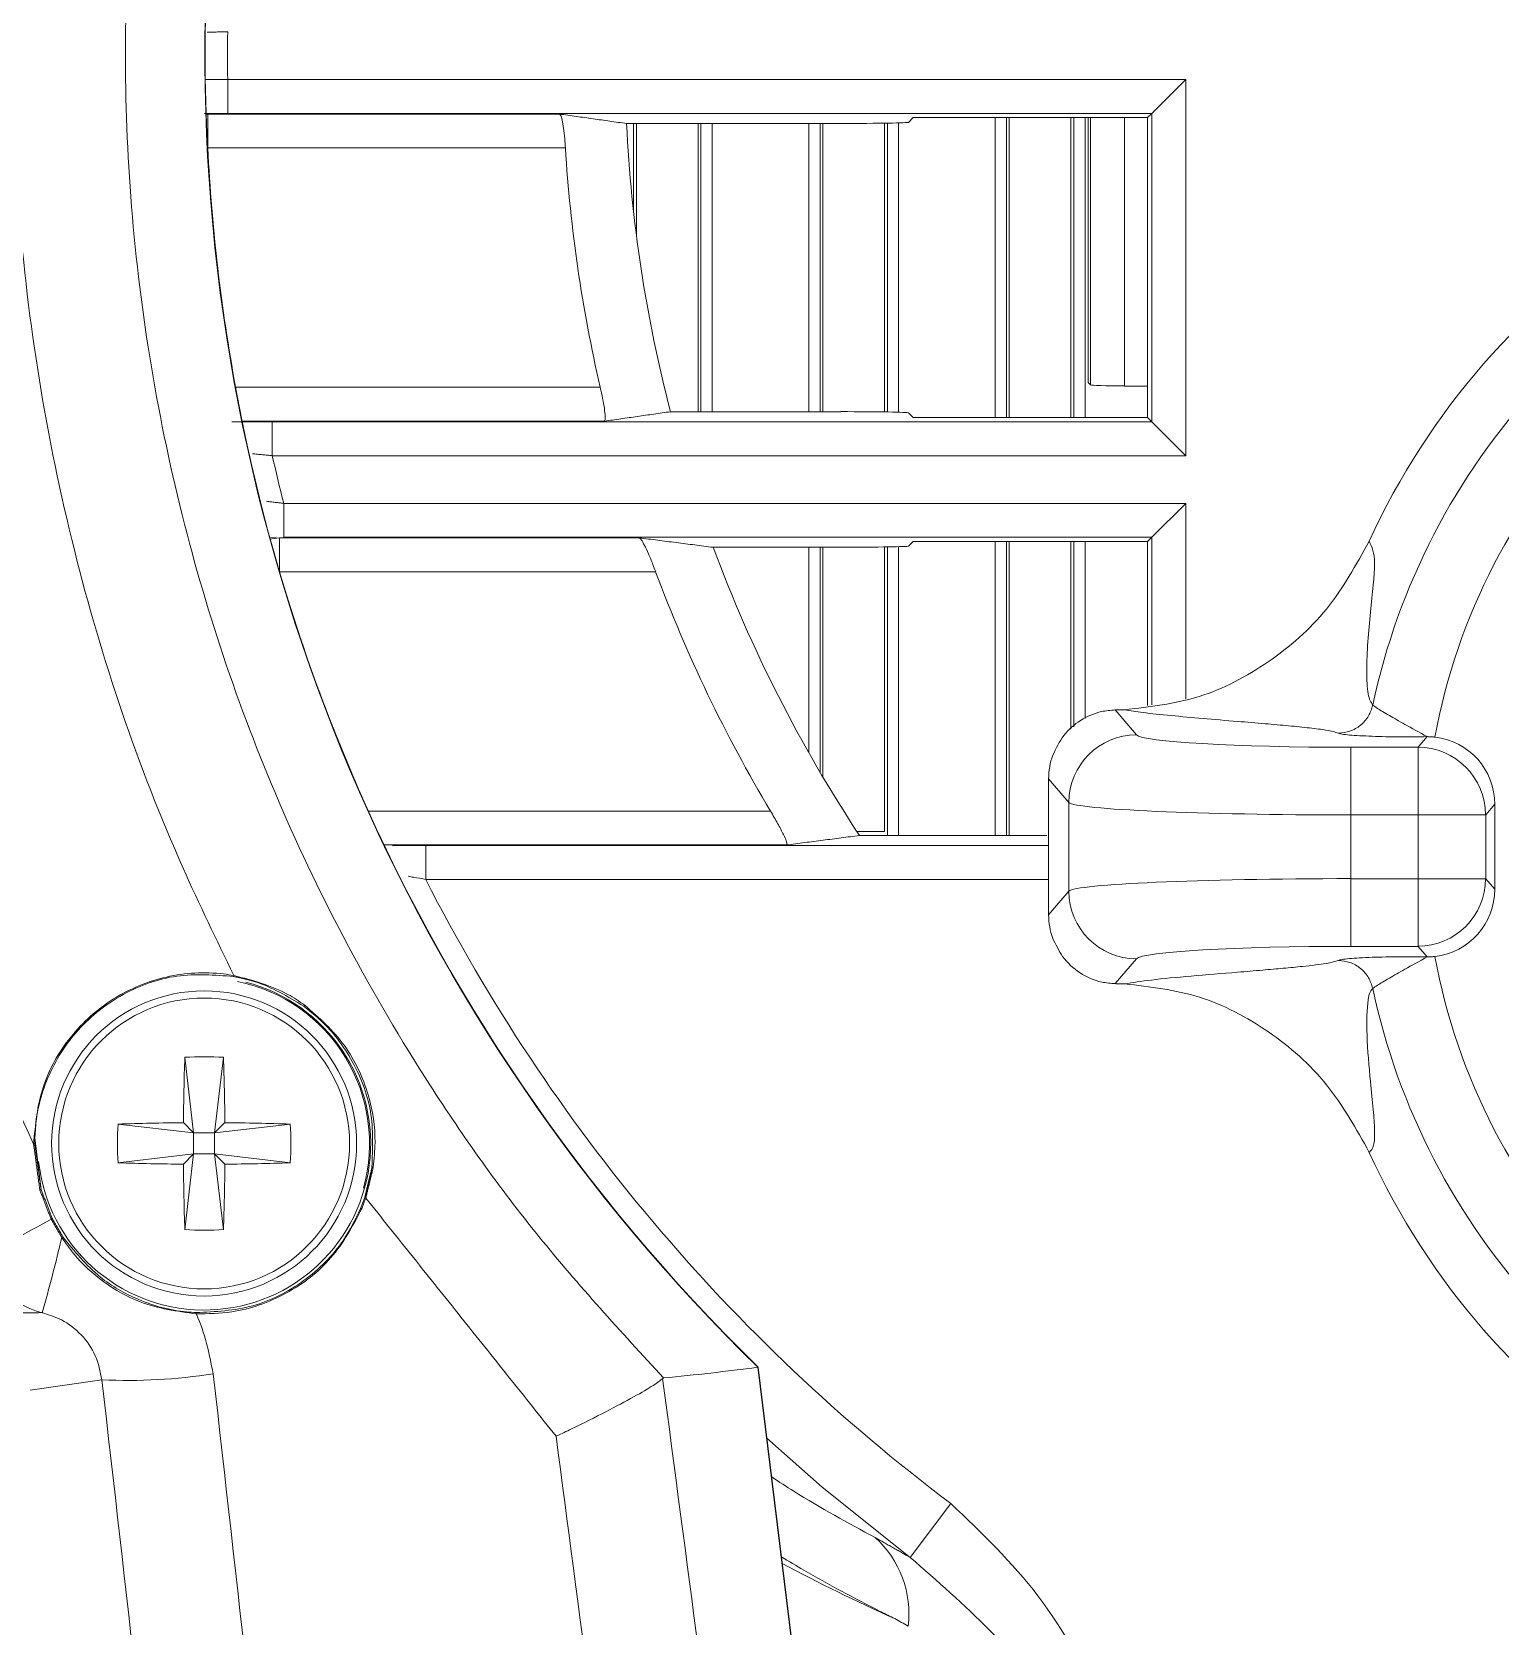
# Model space of a CAD drawing. Extents: x 11 to 120, y 2 to 94.
# Drawn here: x 112.237 to 113.536, y 39.129 to 40.54 of the extents above; entities that cross this region are included whole.
import ezdxf

# ---------------------------------------------------------------- set-up
doc = ezdxf.new("R2010")
doc.units = 0
doc.header["$MEASUREMENT"] = 0
doc.linetypes.add('SLD-Solid', pattern=[0])
doc.layers.add('OBJECT', color=7, linetype='CONTINUOUS')

msp = doc.modelspace()

# ---------------------------------------------------------------- linework, layer by layer
at = {"layer": 'OBJECT', "color": 7, "linetype": 'SLD-Solid', "lineweight": 15}
for p, q in [((112.41, 40.4978), (112.41, 40.4678)), ((112.41, 40.4978), (113.258, 40.4978)), ((113.258, 40.4978), (113.228, 40.4678)), ((113.258, 40.4978), (113.258, 40.165)), ((112.3923, 40.4673), (112.3908, 40.4672)), ((112.3923, 40.4673), (112.7037, 40.4673)), ((112.3923, 40.4373), (112.3923, 40.4673)), ((113.228, 40.4678), (112.41, 40.4678)), ((112.763, 40.4589), (112.9526, 40.4589)), ((112.7693, 40.4589), (112.7693, 40.3806)), ((112.7718, 40.3598), (112.7718, 40.4589)), ((112.8264, 40.4589), (112.8264, 40.2039)), ((112.8289, 40.2039), (112.8289, 40.4589)), ((112.8389, 40.4589), (112.8389, 40.2039)), ((112.9243, 40.2039), (112.9243, 40.4589)), ((112.9343, 40.4589), (112.9343, 40.2039)), ((112.9368, 40.2039), (112.9368, 40.4589)), ((112.9914, 40.4592), (112.9914, 40.2037)), ((112.9939, 40.2036), (112.9939, 40.4592)), ((113.0039, 40.4594), (113.0039, 40.2034)), ((113.0168, 40.4641), (113.0126, 40.4599)), ((113.0168, 40.4641), (113.2243, 40.4641)), ((113.0893, 40.1987), (113.0893, 40.4641)), ((113.0993, 40.4641), (113.0993, 40.1987)), ((113.1018, 40.1987), (113.1018, 40.4641)), ((113.1564, 40.4641), (113.1564, 40.1987)), ((113.1589, 40.1987), (113.1589, 40.4641)), ((113.1689, 40.4641), (113.1689, 40.1987)), ((113.1716, 40.2298), (113.1716, 40.4641)), ((113.1737, 40.2277), (113.1737, 40.4641)), ((113.2037, 40.4641), (113.2037, 40.2266)), ((113.228, 40.4678), (113.2243, 40.4641)), ((113.2243, 40.4641), (113.2243, 40.1987)), ((113.228, 40.195), (113.228, 40.4678)), ((112.7089, 40.4373), (112.3923, 40.4373)), ((112.417, 40.2255), (112.7397, 40.2255)), ((112.417, 40.2247), (112.417, 40.2255)), ((113.1737, 40.2277), (113.1716, 40.2298)), ((113.2243, 40.2266), (113.2037, 40.2266)), ((112.7433, 40.1955), (112.4226, 40.1955)), ((112.4494, 40.165), (112.4494, 40.195)), ((112.4494, 40.195), (113.228, 40.195)), ((112.9526, 40.2039), (112.8019, 40.2039)), ((113.0126, 40.2029), (113.0168, 40.1987)), ((113.2243, 40.1987), (113.0168, 40.1987)), ((113.228, 40.195), (113.2243, 40.1987)), ((113.258, 40.165), (113.228, 40.195)), ((113.258, 40.165), (112.4494, 40.165)), ((112.4596, 40.1228), (112.4596, 40.0928)), ((112.4596, 40.1228), (113.258, 40.1228)), ((113.258, 40.1228), (113.228, 40.0928)), ((113.258, 40.1228), (113.258, 39.9498)), ((112.4472, 40.0923), (112.4528, 40.0928)), ((112.4558, 40.0923), (112.7742, 40.0923)), ((112.4558, 40.0623), (112.4558, 40.0923)), ((113.228, 40.0928), (112.4596, 40.0928)), ((113.228, 40.0928), (113.2243, 40.0891)), ((113.228, 39.9445), (113.228, 40.0928)), ((112.8397, 40.0839), (112.9526, 40.0839)), ((112.9243, 39.9023), (112.9243, 40.0839)), ((112.9343, 40.0839), (112.9343, 39.885)), ((112.9368, 39.8807), (112.9368, 40.0839)), ((112.9914, 40.0842), (112.9914, 39.8325)), ((112.9939, 39.8289), (112.9939, 40.0842)), ((113.0039, 40.0844), (113.0039, 39.8289)), ((113.0168, 40.0891), (113.0126, 40.0849)), ((113.0168, 40.0891), (113.2243, 40.0891)), ((113.0893, 39.8289), (113.0893, 40.0891)), ((113.0993, 40.0891), (113.0993, 39.8289)), ((113.1018, 39.8289), (113.1018, 40.0891)), ((113.1564, 40.0891), (113.1564, 39.923)), ((113.1589, 39.9252), (113.1589, 40.0891)), ((113.1689, 40.0891), (113.1689, 39.9323)), ((113.2243, 40.0891), (113.2243, 39.9438)), ((112.7888, 40.0623), (112.4558, 40.0623)), ((113.2144, 39.918), (113.1955, 39.94)), ((113.4717, 39.9164), (113.4637, 39.907)), ((113.4041, 39.8471), (113.4041, 39.907)), ((113.4637, 39.907), (113.4041, 39.907)), ((113.4637, 39.8471), (113.4637, 39.907)), ((113.1366, 39.879), (113.1545, 39.8581)), ((113.1366, 39.879), (113.1366, 39.8189)), ((113.1545, 39.8581), (113.1545, 39.7797)), ((113.5236, 39.8471), (113.5316, 39.8565)), ((113.5316, 39.8565), (113.5316, 39.7813)), ((112.5344, 39.8505), (112.8905, 39.8505)), ((113.4041, 39.8471), (113.4637, 39.8471)), ((113.4041, 39.8471), (113.4041, 39.7907)), ((113.4637, 39.8471), (113.5236, 39.8471)), ((113.4637, 39.8471), (113.4637, 39.7907)), ((113.5236, 39.8471), (113.5236, 39.7907)), ((113.1012, 39.8289), (112.9693, 39.8289)), ((112.9046, 39.8205), (112.5483, 39.8205)), ((112.5853, 39.79), (112.5853, 39.82)), ((112.5853, 39.82), (113.1366, 39.82)), ((113.1366, 39.8189), (113.1366, 39.7588)), ((113.1366, 39.79), (112.5853, 39.79)), ((113.4637, 39.7907), (113.4041, 39.7907)), ((113.4041, 39.7308), (113.4041, 39.7907)), ((113.5236, 39.7907), (113.4637, 39.7907)), ((113.4637, 39.7308), (113.4637, 39.7907)), ((113.5316, 39.7813), (113.5236, 39.7907)), ((113.1545, 39.7797), (113.1366, 39.7588)), ((113.4041, 39.7308), (113.4637, 39.7308)), ((113.4637, 39.7308), (113.4717, 39.7214)), ((113.1955, 39.6978), (113.2144, 39.7198)), ((112.4246, 39.7022), (112.4152, 39.7041)), ((112.372, 39.6327), (112.3798, 39.5657)), ((112.4062, 39.6327), (112.3983, 39.5657)), ((112.3128, 39.5735), (112.3798, 39.5657)), ((112.3798, 39.5657), (112.3707, 39.5748)), ((112.4075, 39.5748), (112.3983, 39.5657)), ((112.4654, 39.5735), (112.3983, 39.5657)), ((112.3798, 39.5657), (112.3798, 39.5472)), ((112.3798, 39.5657), (112.3983, 39.5657)), ((112.3983, 39.5472), (112.3983, 39.5657)), ((112.3128, 39.5393), (112.3798, 39.5472)), ((112.3707, 39.5381), (112.3798, 39.5472)), ((112.372, 39.4801), (112.3798, 39.5472)), ((112.3983, 39.5472), (112.3798, 39.5472)), ((112.3983, 39.5472), (112.4075, 39.5381)), ((112.4654, 39.5393), (112.3983, 39.5472)), ((112.4062, 39.4801), (112.3983, 39.5472)), ((112.993, 38.4314), (112.8792, 39.3584)), ((112.2986, 39.3472), (112.2351, 39.3381)), ((112.9934, 38.4315), (112.8796, 39.3583)), ((113.0501, 39.2378), (113.0142, 39.19))]:
    msp.add_line(p, q, dxfattribs=at)
at = {"layer": 'OBJECT', "color": 7, "linetype": 'SLD-Solid', "lineweight": 15, "flags": 128}
for points in [[(112.4558, 40.0923), (112.449, 40.0915), (112.4476, 40.0911)], [(112.2405, 39.5769), (112.2392, 39.5614), (112.2448, 39.5155)], [(113.0142, 39.19), (112.9363, 39.2523), (112.8873, 39.2955)]]:
    msp.add_lwpolyline(points, dxfattribs=at)
at = {"layer": 'OBJECT', "color": 7, "linetype": 'SLD-Solid', "lineweight": 15}
for radius in [0.135, 0.1287]:
    msp.add_circle((112.3891, 39.5564), radius, dxfattribs=at)
for centre, radius, start, end in [((114.0111, 40.5194), 1.6214, 134.8733, 225.7304), ((114.0111, 40.5194), 1.6211, 134.8733, 180), ((114.0116, 40.5189), 1.6018, 179.2455, 180.7545), ((114.0111, 40.5194), 1.6211, 180, 225.7233), ((114.0116, 40.5189), 1.25, 182.7513, 194.5959), ((114.0116, 39.8189), 0.65, 24.5823, 155.4177), ((114.0116, 40.5189), 1.6214, 182.8857, 190.4245), ((114.0116, 40.5189), 1.3053, 183.5854, 192.989), ((114.0116, 39.8189), 0.6012, 137.2855, 167.9698), ((114.0116, 39.8189), 0.5417, 135.4189, 169.6766), ((114.0116, 40.5189), 1.6018, 192.7647, 194.3169), ((114.0116, 40.5189), 1.25, 200.365, 213.5043), ((114.0116, 40.5189), 5.0469, 185.0381, 264.7135), ((114.0116, 40.5189), 1.6214, 196.3573, 204.3446), ((114.0116, 40.5189), 1.3053, 200.4774, 210.8014), ((114.0116, 40.5189), 4.9469, 185.8926, 264.1122), ((114.0116, 40.5189), 4.8857, 186.0606, 263.9478), ((114.0116, 40.5189), 4.6263, 186.7976, 263.2024), ((114.0116, 40.5189), 4.4142, 187.4899, 262.5279), ((113.2146, 39.8579), 0.0601, 90.1999, 179.7717), ((113.4634, 39.8469), 0.0601, 0.2283, 89.8001), ((114.0116, 40.5189), 1.6018, 207.069, 233.1104), ((113.4634, 39.791), 0.0601, 270.1999, 359.7717), ((113.2146, 39.7799), 0.0601, 180.2283, 269.8001), ((114.0116, 39.8189), 0.5417, 190.3234, 224.5811), ((112.3891, 39.5564), 0.1474, 186.2425, 75.537), ((112.3871, 39.7098), 0.0287, 348.5229, 350.4272), ((112.3891, 39.5564), 0.1464, 344.3746, 78.3356), ((114.0116, 39.8189), 0.6012, 192.0302, 222.7145), ((112.4766, 39.6794), 0.00182, 293.0955, 337.3019), ((112.4766, 39.6794), 0.00188, 293.7891, 336.511), ((114.5029, 39.5584), 2.1322, 178.0047, 179.5614), ((112.3891, 39.3044), 0.3287, 87.0143, 92.9857), ((110.2753, 39.5584), 2.1322, 0.4386, 1.9953), ((112.6411, 39.5564), 0.3287, 177.0143, 182.9857), ((112.3871, 37.4426), 2.1322, 90.4386, 91.9953), ((112.3911, 37.4426), 2.1322, 88.0047, 89.5614), ((112.1371, 39.5564), 0.3287, 357.0143, 2.9857), ((112.2383, 39.5605), 0.00456, 267.0285, 279.6449), ((114.0116, 39.8189), 0.65, 204.5823, 335.4177), ((112.3871, 41.6702), 2.1322, 268.0047, 269.5614), ((114.5029, 39.5544), 2.1322, 180.4386, 181.9953), ((110.2753, 39.5544), 2.1322, 358.0047, 359.5614), ((112.3911, 41.6702), 2.1322, 270.4386, 271.9953), ((112.3891, 39.5564), 0.15, 337.3861, 351.9474), ((112.5379, 39.5315), 0.00387, 77.3439, 94.6428), ((112.5379, 39.5312), 0.00379, 76.939, 94.5988), ((112.2429, 39.519), 0.00356, 280.579, 299.2375), ((112.243, 39.5187), 0.00371, 281.087, 299.0116), ((114.0116, 40.5189), 3.0068, 199.7991, 266.1975), ((112.5334, 39.5126), 0.00469, 242.0226, 254.4986), ((114.0116, 40.5189), 2.9472, 200.4368, 266.0663), ((111.8839, 40.1451), 0.7528, 293.8274, 299.4131), ((112.2515, 39.4943), 0.00541, 292.7964, 305.5716), ((112.5302, 39.503), 0.00499, 238.4582, 250.2401), ((112.5303, 39.5034), 0.00479, 238.4512, 250.7267), ((111.07, 39.7504), 1.2248, 343.6999, 346.9116), ((112.2624, 39.4746), 0.00166, 291.7708, 335.6875), ((112.3891, 39.8084), 0.3287, 267.0143, 272.9857), ((112.2697, 39.4927), 0.0894, 203.9138, 254.3397), ((112.2877, 39.4103), 0.0945, 357.1711, 357.8159), ((112.3214, 39.8335), 0.4868, 267.3108, 278.9427), ((112.9222, 39.1404), 0.0908, 352.9658, 47.8323)]:
    msp.add_arc(centre, radius, start, end, dxfattribs=at)
for centre, major_axis, ratio, start_param, end_param in [((112.9526, 40.46), (0.06, 0), 0.017455, 4.712389, 6.265732), ((113.2037, 40.2277), (0.03, 0), 0.034921, 3.176499, 4.712389), ((112.9526, 40.2029), (0.06, 0), 0.017455, 0.017453, 1.570796), ((112.9526, 40.085), (0.06, 0), 0.017455, 4.712389, 6.265732), ((113.4041, 39.9186), (0.19, 0), 0.061163, 3.193953, 4.712389), ((113.4715, 39.8563), (0.0392, 0.0457), 0.996772, 5.42245, 6.873335), ((113.1956, 39.8801), (0.0224, 0.056), 0.973344, 1.604915, 1.9608), ((113.4041, 39.8587), (0.25, 0), 0.046484, 3.193953, 4.712389), ((113.1012, 39.8268), (0.12, 0), 0.017455, 1.283851, 1.570796), ((113.4041, 39.7791), (0.25, 0), 0.046484, 1.570796, 3.089233), ((113.4715, 39.7815), (0.0392, -0.0457), 0.996772, 5.693036, 7.143921), ((113.1956, 39.7577), (-0.0224, 0.056), 0.973344, 1.180792, 1.536678), ((113.4041, 39.7192), (0.19, 0), 0.061163, 1.570796, 3.089233), ((112.7385, 40.3631), (1.6228, 0.1993), 0.620494, 4.671537, 4.722913), ((110.0237, 40.5073), (-2.1536, 17.275), 0.121842, 4.565556, 4.630005), ((110.1222, 40.5194), (-2.1532, 17.375), 0.121162, 4.565731, 4.630179), ((114.782, 40.5315), (-2.1536, 17.275), 0.121842, 1.624136, 1.679863), ((114.6835, 40.5194), (-2.1532, 17.375), 0.121162, 1.626169, 1.680037), ((113.6677, 40.5189), (1.5813, 0), 0.964711, 4.206103, 4.276697), ((113.7986, 40.5189), (1.6185, 0), 0.982242, 4.196653, 4.205118)]:
    msp.add_ellipse(centre, major_axis=major_axis, ratio=ratio, start_param=start_param, end_param=end_param, dxfattribs=at)
for points, knots in [([(112.7844, 41.6781), (112.725, 41.6098), (112.6045, 41.4712), (112.4689, 41.2282), (112.3708, 40.9629), (112.3196, 40.6846), (112.3158, 40.3999), (112.3592, 40.1221), (112.449, 39.8533), (112.5638, 39.6391), (112.6831, 39.4714), (112.7581, 39.3899), (112.7957, 39.3489)], [0, 0, 0, 0, 0.105507, 0.213881, 0.322431, 0.434173, 0.541943, 0.652859, 0.760304, 0.870828, 0.9351, 1, 1, 1, 1]), ([(112.2381, 41.4829), (112.194, 41.3869), (112.1046, 41.1927), (112.0404, 40.9269), (112.0113, 40.7045), (112.0032, 40.5285), (112.0098, 40.3508), (112.0377, 40.1255), (112.1016, 39.854), (112.1922, 39.6561), (112.2381, 39.5559)], [0, 0, 0, 0, 0.158308, 0.320393, 0.4075, 0.494607, 0.584228, 0.67385, 0.834938, 1, 1, 1, 1]), ([(112.4154, 39.705), (112.4001, 39.7365), (112.3413, 39.8572), (112.2655, 40.0825), (112.2168, 40.3802), (112.2189, 40.6847), (112.2656, 40.9451), (112.3347, 41.1626), (112.3884, 41.2765), (112.4154, 41.3338)], [0, 0, 0, 0, 0.062214, 0.238483, 0.419893, 0.595629, 0.776478, 0.887615, 1, 1, 1, 1]), ([(112.7037, 40.4673), (112.7042, 40.4669), (112.705, 40.4661), (112.7064, 40.4607), (112.7076, 40.4528), (112.7084, 40.4445), (112.7088, 40.4392), (112.7089, 40.4373)], [0, 0, 0, 0, 0.21925, 0.438497, 0.657712, 0.876113, 1, 1, 1, 1]), ([(112.7397, 40.2255), (112.7405, 40.2222), (112.742, 40.2154), (112.7435, 40.2063), (112.7442, 40.1996), (112.7441, 40.1961), (112.7435, 40.1957), (112.7433, 40.1955)], [0, 0, 0, 0, 0.220859, 0.441926, 0.657693, 0.867325, 1, 1, 1, 1]), ([(112.4137, 40.1949), (112.4146, 40.1949), (112.4259, 40.195), (112.4382, 40.195), (112.4494, 40.195)], [0, 0, 0, 0, 0.081826, 1, 1, 1, 1]), ([(112.7742, 40.0923), (112.7748, 40.0919), (112.7759, 40.0911), (112.7788, 40.0859), (112.7824, 40.0784), (112.7859, 40.07), (112.788, 40.0644), (112.7888, 40.0623)], [0, 0, 0, 0, 0.207811, 0.415259, 0.632109, 0.861308, 1, 1, 1, 1]), ([(113.2039, 39.9402), (113.2263, 39.9427), (113.2709, 39.9479), (113.3323, 39.9802), (113.3857, 40.0267), (113.4089, 40.0684), (113.4205, 40.0893)], [0, 0, 0, 0, 0.249632, 0.499592, 0.749409, 1, 1, 1, 1]), ([(113.4205, 40.0893), (113.4228, 40.0843), (113.4274, 40.0741), (113.4211, 40.0269), (113.4177, 39.9826), (113.4188, 39.9522), (113.422, 39.9468), (113.4236, 39.9442)], [0, 0, 0, 0, 0.239384, 0.493145, 0.754611, 0.880287, 1, 1, 1, 1]), ([(113.1404, 39.8999), (113.1433, 39.906), (113.1491, 39.9183), (113.1647, 39.9317), (113.1808, 39.9388), (113.1915, 39.9397), (113.1955, 39.94)], [0, 0, 0, 0, 0.272657, 0.546141, 0.8274, 1, 1, 1, 1]), ([(113.3932, 39.9195), (113.3903, 39.9204), (113.385, 39.922), (113.3678, 39.9241), (113.3493, 39.926), (113.3276, 39.9279), (113.3019, 39.93), (113.2733, 39.9324), (113.2446, 39.935), (113.22, 39.9375), (113.209, 39.9393), (113.2039, 39.9402)], [0, 0, 0, 0, 0.115434, 0.204199, 0.296296, 0.390311, 0.496175, 0.628006, 0.757037, 0.887489, 1, 1, 1, 1]), ([(113.4236, 39.9442), (113.4225, 39.9409), (113.4204, 39.9342), (113.4131, 39.9261), (113.4037, 39.9206), (113.3967, 39.9198), (113.3932, 39.9195)], [0, 0, 0, 0, 0.242686, 0.5, 0.757314, 1, 1, 1, 1]), ([(113.4236, 39.9442), (113.4247, 39.9434), (113.4271, 39.9417), (113.4374, 39.9355), (113.4525, 39.9269), (113.465, 39.9201), (113.4717, 39.9164)], [0, 0, 0, 0, 0.221249, 0.475943, 0.71388, 1, 1, 1, 1]), ([(113.4717, 39.9164), (113.4679, 39.9163), (113.4602, 39.9162), (113.4476, 39.9162), (113.435, 39.9163), (113.4227, 39.9167), (113.4116, 39.9172), (113.4026, 39.9178), (113.3958, 39.9186), (113.3941, 39.9192), (113.3932, 39.9195)], [0, 0, 0, 0, 0.112477, 0.225058, 0.347499, 0.470285, 0.600653, 0.730922, 0.866007, 1, 1, 1, 1]), ([(112.8905, 39.8505), (112.8926, 39.8468), (112.897, 39.8394), (112.9019, 39.8301), (112.9046, 39.8238), (112.9053, 39.821), (112.9048, 39.8206), (112.9046, 39.8205)], [0, 0, 0, 0, 0.259509, 0.520202, 0.708476, 0.89739, 1, 1, 1, 1]), ([(112.9914, 39.8325), (112.991, 39.8325), (112.99, 39.8325), (112.9837, 39.8325), (112.9757, 39.8325), (112.9698, 39.8325), (112.9674, 39.8325)], [0, 0, 0, 0, 0.271756, 0.543512, 0.815269, 1, 1, 1, 1]), ([(112.5557, 39.8199), (112.5606, 39.8199), (112.5702, 39.82), (112.5803, 39.82), (112.5853, 39.82)], [0, 0, 0, 0, 0.51142, 1, 1, 1, 1]), ([(112.5853, 39.79), (112.5816, 39.7907), (112.5763, 39.7916), (112.5712, 39.7925), (112.5696, 39.7928)], [0, 0, 0, 0, 0.68279, 1, 1, 1, 1]), ([(113.1955, 39.6978), (113.1916, 39.6981), (113.1807, 39.699), (113.164, 39.7064), (113.1486, 39.7202), (113.143, 39.7324), (113.1404, 39.7379)], [0, 0, 0, 0, 0.168845, 0.462583, 0.75322, 1, 1, 1, 1]), ([(113.2039, 39.6976), (113.2112, 39.6988), (113.2267, 39.7012), (113.263, 39.7046), (113.2975, 39.7074), (113.3252, 39.7097), (113.3446, 39.7114), (113.3644, 39.7133), (113.3841, 39.7156), (113.3902, 39.7174), (113.3932, 39.7183)], [0, 0, 0, 0, 0.15382, 0.32546, 0.503781, 0.600006, 0.681858, 0.763121, 0.884543, 1, 1, 1, 1]), ([(113.3932, 39.7183), (113.3941, 39.7186), (113.3958, 39.7192), (113.4025, 39.72), (113.4116, 39.7206), (113.4226, 39.7211), (113.435, 39.7215), (113.4476, 39.7216), (113.4602, 39.7216), (113.4679, 39.7215), (113.4717, 39.7214)], [0, 0, 0, 0, 0.133882, 0.269072, 0.399128, 0.52971, 0.652295, 0.774937, 0.887429, 1, 1, 1, 1]), ([(113.3932, 39.7183), (113.3967, 39.718), (113.4037, 39.7172), (113.4131, 39.7117), (113.4204, 39.7036), (113.4225, 39.6969), (113.4236, 39.6936)], [0, 0, 0, 0, 0.242686, 0.5, 0.757314, 1, 1, 1, 1]), ([(113.4717, 39.7214), (113.465, 39.7177), (113.4525, 39.7109), (113.4374, 39.7023), (113.4271, 39.6961), (113.4247, 39.6944), (113.4236, 39.6936)], [0, 0, 0, 0, 0.286098, 0.524057, 0.778734, 1, 1, 1, 1]), ([(112.2381, 39.5559), (112.2397, 39.5729), (112.243, 39.6069), (112.2689, 39.6522), (112.3072, 39.6867), (112.355, 39.7064), (112.3927, 39.7086), (112.4124, 39.7055), (112.4154, 39.705)], [0, 0, 0, 0, 0.19324, 0.386487, 0.579566, 0.772391, 0.965024, 1, 1, 1, 1]), ([(112.4152, 39.7041), (112.3984, 39.7054), (112.3646, 39.708), (112.3159, 39.6904), (112.2757, 39.6589), (112.2482, 39.6156), (112.2395, 39.5791), (112.2392, 39.5591), (112.2391, 39.556)], [0, 0, 0, 0, 0.192566, 0.385131, 0.577738, 0.770507, 0.963514, 1, 1, 1, 1]), ([(112.4773, 39.6778), (112.4632, 39.6863), (112.4438, 39.6981), (112.4213, 39.7028), (112.4152, 39.7041)], [0, 0, 0, 0, 0.728741, 1, 1, 1, 1]), ([(112.4154, 39.705), (112.432, 39.7007), (112.4546, 39.6947), (112.4733, 39.6821), (112.4782, 39.6787)], [0, 0, 0, 0, 0.736893, 1, 1, 1, 1]), ([(113.4205, 39.5485), (113.409, 39.5693), (113.3858, 39.6109), (113.3325, 39.6575), (113.2711, 39.6899), (113.2264, 39.695), (113.2039, 39.6976)], [0, 0, 0, 0, 0.249468, 0.499319, 0.749167, 1, 1, 1, 1]), ([(113.4236, 39.6936), (113.4228, 39.6927), (113.421, 39.691), (113.4184, 39.6793), (113.4179, 39.6514), (113.4211, 39.6152), (113.4241, 39.5867), (113.4255, 39.5674), (113.4251, 39.5533), (113.422, 39.5501), (113.4205, 39.5485)], [0, 0, 0, 0, 0.057194, 0.119847, 0.300985, 0.50649, 0.642071, 0.760177, 0.881305, 1, 1, 1, 1]), ([(112.5376, 39.5354), (112.5383, 39.552), (112.5398, 39.5853), (112.5214, 39.6315), (112.4979, 39.6615), (112.4819, 39.6741), (112.4774, 39.6777)], [0, 0, 0, 0, 0.306652, 0.614034, 0.892132, 1, 1, 1, 1]), ([(112.4784, 39.6786), (112.4909, 39.6676), (112.5154, 39.6459), (112.5358, 39.6014), (112.5417, 39.5641), (112.5395, 39.5426), (112.5388, 39.5353)], [0, 0, 0, 0, 0.308983, 0.604099, 0.866165, 1, 1, 1, 1]), ([(112.3821, 39.4067), (112.399, 39.4075), (112.4329, 39.4093), (112.4787, 39.433), (112.5108, 39.4646), (112.5229, 39.4892), (112.5276, 39.4987)], [0, 0, 0, 0, 0.275405, 0.550801, 0.826443, 1, 1, 1, 1]), ([(112.5285, 39.4983), (112.5204, 39.4832), (112.5042, 39.4531), (112.4627, 39.4216), (112.4201, 39.4062), (112.3926, 39.4058), (112.3821, 39.4056)], [0, 0, 0, 0, 0.276322, 0.552658, 0.828641, 1, 1, 1, 1]), ([(112.3821, 39.4056), (112.3652, 39.4079), (112.3361, 39.412), (112.2995, 39.4329), (112.2768, 39.4535), (112.2665, 39.4682), (112.263, 39.4731)], [0, 0, 0, 0, 0.356931, 0.612992, 0.87017, 1, 1, 1, 1]), ([(112.2639, 39.4739), (112.2742, 39.4612), (112.2924, 39.4386), (112.332, 39.416), (112.3615, 39.408), (112.3793, 39.4069), (112.3821, 39.4067)], [0, 0, 0, 0, 0.35074, 0.624871, 0.939556, 1, 1, 1, 1]), ([(112.2986, 39.3472), (112.2971, 39.3545), (112.2942, 39.3691), (112.2811, 39.3877), (112.2643, 39.4008), (112.2514, 39.4048), (112.2456, 39.4067)], [0, 0, 0, 0, 0.262327, 0.524834, 0.784589, 1, 1, 1, 1]), ([(112.3821, 39.4056), (112.3821, 39.4055), (112.3899, 39.3888), (112.3935, 39.3707), (112.3971, 39.3526)], [0, 0, 0, 0, 0.008018, 1, 1, 1, 1]), ([(112.795, 39.3485), (112.7928, 39.3467), (112.7885, 39.3431), (112.7701, 39.3324), (112.745, 39.319), (112.7205, 39.3068), (112.7054, 39.2995), (112.7008, 39.2974), (112.7007, 39.2973)], [0, 0, 0, 0, 0.218979, 0.437723, 0.662711, 0.898747, 0.996502, 1, 1, 1, 1]), ([(112.8915, 39.2613), (112.898, 39.257), (112.9284, 39.2372), (112.9591, 39.2206), (112.9831, 39.2077)], [0, 0, 0, 0, 0.215984, 1, 1, 1, 1]), ([(113.0501, 39.2378), (113.0774, 39.2118), (113.1328, 39.1588), (113.1874, 39.0559), (113.2213, 38.9859), (113.2388, 38.9508), (113.2389, 38.9506)], [0, 0, 0, 0, 0.324519, 0.659805, 0.9981, 1, 1, 1, 1]), ([(112.9001, 39.1907), (112.9067, 39.1867), (112.9356, 39.1694), (112.9685, 39.152), (112.9953, 39.1384), (112.9998, 39.1362), (113.0003, 39.1359)], [0, 0, 0, 0, 0.197982, 0.867547, 0.982921, 1, 1, 1, 1]), ([(113.2389, 38.9506), (113.2387, 38.9507), (113.2377, 38.9518), (113.2332, 38.9568), (113.2061, 38.9867), (113.1551, 39.0445), (113.0899, 39.1241), (113.0382, 39.1692), (113.0142, 39.19)], [0, 0, 0, 0, 0.002191, 0.013463, 0.059638, 0.364667, 0.706177, 1, 1, 1, 1])]:
    msp.add_open_spline(points, degree=3, knots=knots, dxfattribs=at)
for points in [[(112.41, 40.54), (112.3918, 40.5398)], [(112.3903, 40.498), (112.41, 40.4978)], [(112.41, 40.4678), (112.3893, 40.4679)], [(112.3893, 40.4679), (112.3923, 40.4673)], [(112.7037, 40.4673), (112.763, 40.4589)], [(112.7433, 40.1955), (112.8019, 40.2039)], [(112.4494, 40.165), (112.4319, 40.1667)], [(112.4444, 40.1246), (112.4596, 40.1228)], [(112.7742, 40.0923), (112.8397, 40.0839)], [(113.2039, 39.9402), (113.1955, 39.94)], [(113.4787, 39.916), (113.4717, 39.9164)], [(113.1403, 39.9), (113.1404, 39.8999)], [(112.9046, 39.8205), (112.9693, 39.8289)], [(113.1404, 39.7379), (113.1403, 39.7378)], [(113.4717, 39.7214), (113.4787, 39.7218)], [(113.2039, 39.6976), (113.1955, 39.6978)], [(112.4773, 39.6778), (112.4774, 39.6777)], [(112.4784, 39.6786), (112.4782, 39.6787)], [(112.2436, 39.5155), (112.2381, 39.5559)], [(112.2391, 39.556), (112.2447, 39.5159)], [(112.5312, 39.5085), (112.5376, 39.535)], [(112.5387, 39.5349), (112.5322, 39.5081)], [(112.5376, 39.5354), (112.5376, 39.535)], [(112.5387, 39.5349), (112.5388, 39.5353)], [(112.2436, 39.5155), (112.2437, 39.5151)], [(112.2536, 39.4894), (112.2437, 39.5151)], [(112.2448, 39.5155), (112.2447, 39.5159)], [(112.2448, 39.5155), (112.2547, 39.4899)], [(112.5278, 39.4993), (112.5312, 39.5085)], [(112.5322, 39.5081), (112.5287, 39.4989)], [(112.7007, 39.2973), (112.5322, 39.5081)], [(112.263, 39.4731), (112.2536, 39.4894)], [(112.2547, 39.4899), (112.2639, 39.4739)], [(112.5276, 39.4987), (112.5278, 39.4993)], [(112.5285, 39.4983), (112.5287, 39.4989)], [(112.2456, 39.4067), (112.2129, 39.4063)], [(112.8793, 39.3584), (112.879, 39.3583)], [(112.8792, 39.3584), (112.8793, 39.3584)], [(112.7957, 39.3489), (112.795, 39.3485)], [(112.9831, 39.2077), (113.0142, 39.19)]]:
    msp.add_open_spline(points, degree=1, dxfattribs=at)

doc.saveas('drawing.dxf')
